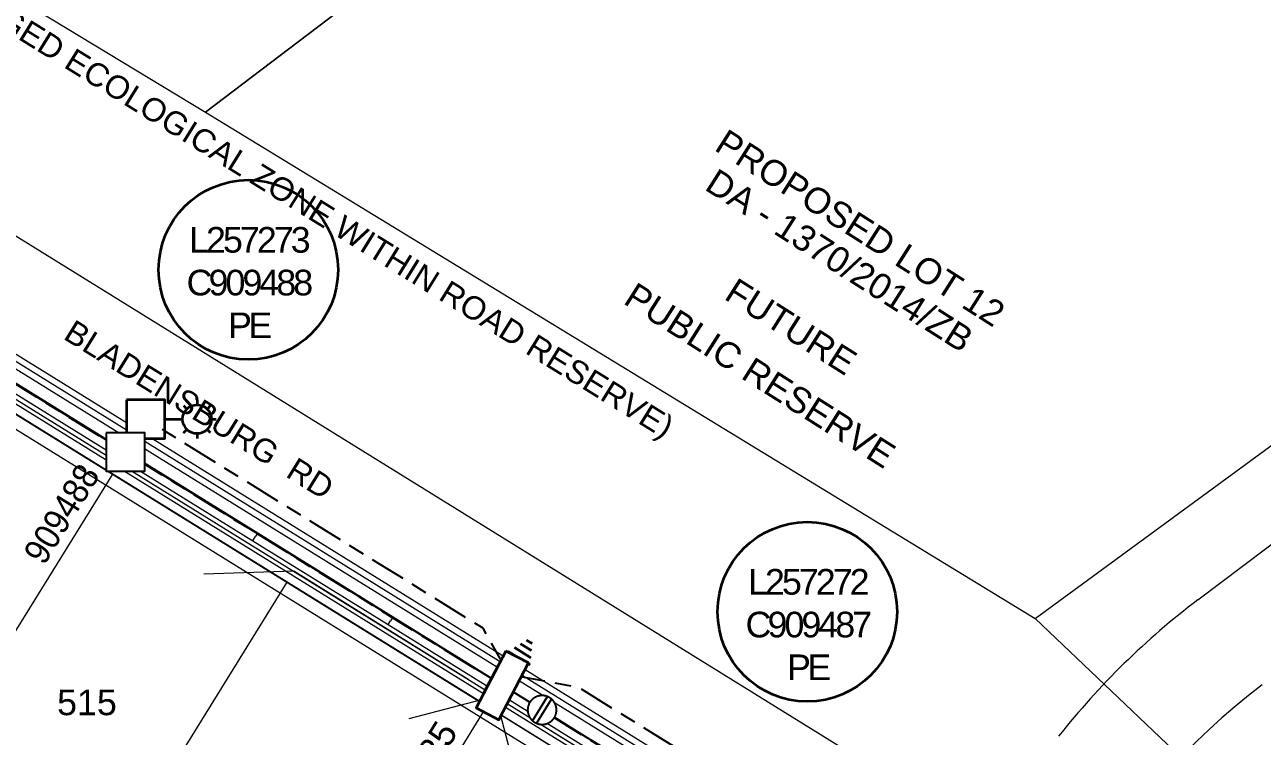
# Model space of a CAD drawing. Header units: metres. Extents: x 0 to 309348, y 0 to 6272736.
# Drawn here: x 308951.7 to 309048.2, y 6271971.2 to 6272026.7 of the extents above; entities that cross this region are included whole.
import ezdxf
from ezdxf.enums import TextEntityAlignment as Align

# ---------------------------------------------------------------- set-up
doc = ezdxf.new("R2010")
doc.units = ezdxf.units.M
doc.linetypes.add('Cable Exist UG', pattern=[8.2, 4, -1.2, 1.8, -1.2])
doc.linetypes.add('DASHED', pattern=[0.75, 0.5, -0.25])
doc.layers.get('0').update_dxf_attribs({"color": 6})
for name, color, linetype, lineweight in [('_User Miscellaneous1', 30, 'Continuous', 13), ('_User_LV_Exist', 5, 'Continuous', 35), ('Cadastre Developer_SP_NEW', 92, 'Continuous', 15), ('Cadastre Easements_SP_NEW', 52, 'DASHED', 15), ('Cadastre Roads_SP_NEW', 214, 'Continuous', 15)]:
    doc.layers.add(name, color=color, linetype=linetype, lineweight=lineweight)
doc.layers.add('_User Miscellaneous10', color=252, linetype='Continuous', lineweight=13, plot=False, transparency=0.85)
for name, color, linetype in [('Equip_SP_LV_NEW', 2, 'Continuous'), ('Services_SP_NEW_R4', 2, 'Continuous'), ('SupportsUG_SP_LV_NEW', 2, 'Continuous'), ('SupportsUG_SP_LV_SL_NEW', 2, 'Continuous')]:
    doc.layers.add(name, color=color, linetype=linetype)
doc.styles.add('ARIAL', font='arial.ttf', dxfattribs={"height": 2})
doc.styles.add('iecARIAL', font='arial.ttf', dxfattribs={"height": 2})
doc.styles.add('SL_LABEL', font='arial.ttf', dxfattribs={"height": 2})
doc.styles.get("Standard").update_dxf_attribs({"font": 'arial.ttf'})
doc.linetypes.add('IE Trench HV', pattern='A,5,-0.2,["/",Standard,S=2,R=0,X=0.5,Y=-1],-2', length=7.2)

# ---------------------------------------------------------------- blocks, each defined once
blk = doc.blocks.new('SL_LANTERN_NEW')
at = {"flags": 9}
for tag, p in [('LANTNUMBER', (-1.4, 2.6)), ('LOUTREACH', (-1.4, 2.2)), ('LOUTREACHVOCAB', (-1.4, 2)), ('LRATECODE', (-1.4, 1.8)), ('LREMOVE', (-1.4, 1.6)), ('LREPLACE', (-1.4, 1.4)), ('LTYPEVOCAB', (-1.4, 1)), ('LTYPE', (-1.4, 1.2)), ('LEGEND', (-1.4, 0.8)), ('SUBURB', (-1.4, 0.6)), ('STREETNAME', (-1.4, 0.4)), ('LOCATION', (-1.4, 0.2)), ('LNEW', (-6.4, 0)), ('LMASTVOCAB', (-6.2, 0)), ('LMAST', (-6, 0)), ('LLAMPVOCAB', (-5.8, 0)), ('LLAMP', (-5.6, 0)), ('LEXIST', (-5.4, 0)), ('LCHARGE3PERCENT', (-5.2, 0)), ('LCHARGE3', (-5, 0)), ('LCHARGE2PERCENT', (-4.8, 0)), ('LCHARGE2', (-4.6, 0)), ('LCHARGE1PERCENT', (-4.4, 0)), ('LCHARGE1', (-4.2, 0)), ('LCATEGORY', (-4, 0)), ('LBRACKETVOCAB', (-3.8, 0)), ('LBRACKET', (-3.6, 0)), ('LKINGHEIGHT', (-3.4, 0)), ('CREPLACE', (-3.2, 0)), ('CREMOVE', (-3, 0)), ('CNUMBER', (-2.8, 0)), ('CNEW', (-2.6, 0)), ('CEXIST', (-2.4, 0)), ('USAGE', (-2.2, 0)), ('STATE', (-2, 0)), ('OWNED_BY', (-1.8, 0)), ('ORIENTATION', (-1.6, 0)), ('OPERATING_VOLTAGE', (-1.4, 0)), ('MAINTAINED_BY', (-1.4, -0.663)), ('NOTES', (-1.4, 0)), ('NO_PHASES', (-1.2, 0)), ('LANTERN_TYPE', (-1, 0)), ('LANTERN_PURPOSE', (-0.8, 0)), ('CONTROL_TYPE', (-0.6, 0)), ('CONSTRUCTED_VOLTAGE', (-0.4, 0))]:
    blk.add_attdef(tag, text='', height=0.2, rotation=270, dxfattribs=at).set_placement(p, align=Align.MIDDLE_LEFT)
at = {"style": 'SL_LABEL', "flags": 8}
blk.add_attdef('ASSET_NUM', text='', height=1, dxfattribs=at).set_placement((7, 1), align=Align.MIDDLE_LEFT)
for tag, p, height, flags in [('OPERATED_BY', (-1.4, -0.407), 0.2, 9), ('Z', (0, 0), 0.001, 1)]:
    blk.add_attdef(tag, p, '', height=height, rotation=270, dxfattribs=dict(flags=flags))
at = {"style": 'SL_LABEL', "flags": 9}
blk.add_attdef('STREET_CODE', text='', height=0.001, rotation=270, dxfattribs=at).set_placement((0.001, 0), align=Align.MIDDLE_LEFT)
at = {"flags": 8}
blk.add_attdef('LNUMBER', text='', height=1, dxfattribs=at).set_placement((7, -1), align=Align.MIDDLE_LEFT)
blk.add_wipeout([(5.688, 0), (5.061, -1.061), (4, -1.688), (2.939, -1.061), (2.313, 0), (2.939, 1.061), (4, 1.687), (5.061, 1.061)])
for p, q in [((2.939, 1.061), (3.205, 0.795)), ((4, 1.5), (4, 1.125)), ((5.061, 1.061), (4.795, 0.795)), ((0, 0), (2.875, 0)), ((2.939, -1.061), (3.205, -0.795)), ((5.061, -1.061), (4.795, -0.795)), ((5.125, 0), (5.5, 0)), ((4, -1.125), (4, -1.5))]:
    blk.add_line(p, q)
blk.add_circle((4, 0), 1.125)
blk = doc.blocks.new('PILLAR_NEW')
at = {"width": 0.9}
blk.add_attdef('ASSET_NUM', text='', height=2, dxfattribs=at).set_placement((4, 2), align=Align.MIDDLE_LEFT)
for tag, p, flags in [('SUBURB', (-2, 0), 1), ('STREETNAME', (-1.8, 0), 9), ('PARENT', (-1.6, 0), 9), ('NOTES', (-1.4, 0), 9), ('LOCATION', (-1.2, 0), 9), ('LEGEND', (-1, 0), 9), ('USAGE', (-0.8, 0), 9), ('SUPPORT_TYPE', (-0.6, 0), 9), ('STATE', (-0.4, 0), 9), ('OWNED_BY', (-0.2, 0), 9)]:
    blk.add_attdef(tag, p, '', height=0.2, rotation=270, dxfattribs=dict(flags=flags))
blk.add_wipeout([(1, 2.5), (1, -2.5), (-1, -2.5), (-1, 2.5)])
blk.add_lwpolyline([(-1, 2.5), (-1, -1.25), (-1, 1.25), (-1, -2.5), (1, -2.5), (1, 2.5)], close=True)
blk = doc.blocks.new('*U329')
at = {"layer": 'Equip_SP_LV_NEW', "flags": 9}
for tag, p in [('ACTUAL_STATUS', (0, 0)), ('OPERATING_VOLTAGE', (0, -0.6)), ('ORIENTATION', (0, -0.8)), ('OWNED_BY', (0, -1)), ('CONSTRUCTED_VOLTAGE', (0, -0.2)), ('NO_PHASES', (0, -0.4)), ('STATE', (0, -1.2)), ('SWITCH_TYPE', (0, -1.4)), ('USAGE', (0, -1.6)), ('NOTES', (0, -1.8))]:
    blk.add_attdef(tag, text='', height=0.2, dxfattribs=at).set_placement(p, align=Align.MIDDLE_LEFT)
at = {"layer": 'Equip_SP_LV_NEW', "flags": 1}
blk.add_attdef('Z', (0, 0), '', height=0.2, dxfattribs=at)
blk.add_wipeout([(3.294, -2.041), (3.28, -2.064), (3.266, -2.088), (3.253, -2.113), (3.241, -2.137), (3.229, -2.162), (3.218, -2.187), (3.207, -2.213), (3.197, -2.239), (3.188, -2.265), (3.179, -2.291), (3.171, -2.317), (3.163, -2.344), (3.157, -2.371), (3.15, -2.397), (3.145, -2.425), (3.14, -2.452), (3.136, -2.479), (3.133, -2.506), (3.13, -2.534), (3.128, -2.561), (3.126, -2.589), (3.126, -2.617), (3.126, -2.644), (3.126, -2.672), (3.127, -2.699), (3.129, -2.727), (3.132, -2.754), (3.135, -2.782), (3.139, -2.809), (3.144, -2.836), (3.149, -2.863), (3.155, -2.89), (3.162, -2.917), (3.169, -2.944), (3.177, -2.97), (3.186, -2.997), (3.195, -3.023), (3.205, -3.048), (3.215, -3.074), (3.227, -3.099), (3.238, -3.124), (3.251, -3.149), (3.264, -3.173), (3.277, -3.197), (3.291, -3.221), (3.306, -3.244), (3.321, -3.267), (3.337, -3.29), (3.354, -3.312), (3.37, -3.334), (3.388, -3.355), (3.406, -3.376), (3.424, -3.397), (3.443, -3.417), (3.463, -3.436), (3.483, -3.456), (3.503, -3.474), (3.524, -3.492), (3.545, -3.51), (3.567, -3.527), (3.589, -3.543), (3.612, -3.559), (3.635, -3.575), (3.658, -3.589), (3.682, -3.604), (3.706, -3.617), (3.73, -3.63), (3.755, -3.643), (3.78, -3.655), (3.805, -3.666), (3.83, -3.677), (3.856, -3.687), (3.882, -3.696), (3.908, -3.705), (3.935, -3.713), (3.961, -3.72), (3.988, -3.727), (4.015, -3.733), (4.042, -3.739), (4.069, -3.743), (4.096, -3.748), (4.124, -3.751), (4.151, -3.754), (4.179, -3.756), (4.206, -3.757), (4.234, -3.758), (4.262, -3.758), (4.289, -3.757), (4.317, -3.756), (4.344, -3.754), (4.372, -3.752), (4.399, -3.748), (4.427, -3.744), (4.454, -3.74), (4.481, -3.734), (4.508, -3.728), (4.535, -3.722), (4.561, -3.714), (4.588, -3.706), (4.614, -3.698), (4.64, -3.689), (4.666, -3.679), (4.691, -3.668), (4.717, -3.657), (4.742, -3.645), (4.766, -3.633), (4.791, -3.62), (4.815, -3.606), (4.838, -3.592), (4.862, -3.578), (4.885, -3.562), (4.907, -3.546), (4.93, -3.53), (4.951, -3.513), (4.973, -3.496), (4.994, -3.478), (5.014, -3.459), (5.034, -3.44), (5.054, -3.421), (5.073, -3.401), (5.091, -3.38), (5.11, -3.36), (5.127, -3.338), (5.144, -3.316), (5.161, -3.294), (5.177, -3.272), (5.192, -3.249), (5.207, -3.226), (5.221, -3.202), (5.235, -3.178), (5.248, -3.154), (5.26, -3.129), (5.272, -3.104), (5.283, -3.079), (5.294, -3.053), (5.304, -3.028), (5.313, -3.002), (5.322, -2.975), (5.33, -2.949), (5.338, -2.922), (5.344, -2.896), (5.351, -2.869), (5.356, -2.842), (5.361, -2.815), (5.365, -2.787), (5.368, -2.76), (5.371, -2.732), (5.373, -2.705), (5.375, -2.677), (5.375, -2.65), (5.375, -2.622), (5.375, -2.594), (5.374, -2.567), (5.372, -2.539), (5.369, -2.512), (5.366, -2.484), (5.362, -2.457), (5.357, -2.43), (5.352, -2.403), (5.346, -2.376), (5.339, -2.349), (5.332, -2.322), (5.324, -2.296), (5.315, -2.27), (5.306, -2.244), (5.296, -2.218), (5.286, -2.192), (5.274, -2.167), (5.263, -2.142), (5.25, -2.117), (5.237, -2.093), (5.224, -2.069), (5.21, -2.045), (5.195, -2.022), (5.18, -1.999), (5.164, -1.976), (5.147, -1.954), (5.13, -1.932), (5.113, -1.911), (5.095, -1.89), (5.077, -1.869), (5.058, -1.849), (5.038, -1.83), (5.018, -1.811), (4.998, -1.792), (4.977, -1.774), (4.956, -1.756), (4.934, -1.739), (4.912, -1.723), (4.889, -1.707), (4.866, -1.692), (4.843, -1.677), (4.819, -1.663), (4.795, -1.649), (4.771, -1.636), (4.746, -1.623), (4.721, -1.611), (4.696, -1.6), (4.671, -1.59), (4.645, -1.58), (4.619, -1.57), (4.593, -1.561), (4.566, -1.553), (4.54, -1.546), (4.513, -1.539), (4.486, -1.533), (4.459, -1.528), (4.432, -1.523), (4.405, -1.519), (4.377, -1.515), (4.35, -1.513), (4.322, -1.51), (4.295, -1.509), (4.267, -1.508), (4.239, -1.508), (4.212, -1.509), (4.184, -1.51), (4.157, -1.512), (4.129, -1.515), (4.102, -1.518), (4.074, -1.522), (4.047, -1.527), (4.02, -1.532), (3.993, -1.538), (3.966, -1.545), (3.94, -1.552), (3.913, -1.56), (3.887, -1.568), (3.861, -1.578), (3.835, -1.588), (3.81, -1.598), (3.784, -1.609), (3.759, -1.621), (3.735, -1.633), (3.71, -1.646), (3.686, -1.66), (3.663, -1.674), (3.639, -1.689), (3.616, -1.704), (3.594, -1.72), (3.571, -1.736), (3.55, -1.753), (3.528, -1.771), (3.507, -1.789), (3.487, -1.807), (3.467, -1.826), (3.447, -1.846), (3.428, -1.865), (3.409, -1.886), (3.391, -1.907), (3.374, -1.928), (3.357, -1.95), (3.34, -1.972), (3.324, -1.994), (3.309, -2.017)]).dxf.layer = 'Equip_SP_LV_NEW'
at = {"layer": 'Equip_SP_LV_NEW'}
for p, q in [((3.507, -3.477), (4.676, -1.59)), ((3.826, -3.675), (4.994, -1.789))]:
    blk.add_line(p, q, dxfattribs=at)
at = {"layer": 'Equip_SP_LV_NEW', "flags": 128}
blk.add_lwpolyline([(4.843, -1.677), (4.819, -1.663), (4.795, -1.649), (4.771, -1.636), (4.746, -1.623), (4.721, -1.611), (4.696, -1.6), (4.671, -1.59), (4.645, -1.58), (4.619, -1.57), (4.593, -1.561), (4.566, -1.553), (4.54, -1.546), (4.513, -1.539), (4.486, -1.533), (4.459, -1.528), (4.432, -1.523), (4.405, -1.519), (4.377, -1.515), (4.35, -1.513), (4.322, -1.51), (4.295, -1.509), (4.267, -1.508), (4.239, -1.508), (4.212, -1.509), (4.184, -1.51), (4.157, -1.512), (4.129, -1.515), (4.102, -1.518), (4.074, -1.522), (4.047, -1.527), (4.02, -1.532), (3.993, -1.538), (3.966, -1.545), (3.94, -1.552), (3.913, -1.56), (3.887, -1.568), (3.861, -1.578), (3.835, -1.588), (3.81, -1.598), (3.784, -1.609), (3.759, -1.621), (3.735, -1.633), (3.71, -1.646), (3.686, -1.66), (3.663, -1.674), (3.639, -1.689), (3.616, -1.704), (3.594, -1.72), (3.571, -1.736), (3.55, -1.753), (3.528, -1.771), (3.507, -1.789), (3.487, -1.807), (3.467, -1.826), (3.447, -1.846), (3.428, -1.865), (3.409, -1.886), (3.391, -1.907), (3.374, -1.928), (3.357, -1.95), (3.34, -1.972), (3.324, -1.994), (3.309, -2.017), (3.294, -2.041), (3.28, -2.064), (3.266, -2.088), (3.253, -2.113), (3.241, -2.137), (3.229, -2.162), (3.218, -2.187), (3.207, -2.213), (3.197, -2.239), (3.188, -2.265), (3.179, -2.291), (3.171, -2.317), (3.163, -2.344), (3.157, -2.371), (3.15, -2.397), (3.145, -2.425), (3.14, -2.452), (3.136, -2.479), (3.133, -2.506), (3.13, -2.534), (3.128, -2.561), (3.126, -2.589), (3.126, -2.617), (3.126, -2.644), (3.126, -2.672), (3.127, -2.699), (3.129, -2.727), (3.132, -2.754), (3.135, -2.782), (3.139, -2.809), (3.144, -2.836), (3.149, -2.863), (3.155, -2.89), (3.162, -2.917), (3.169, -2.944), (3.177, -2.97), (3.186, -2.997), (3.195, -3.023), (3.205, -3.048), (3.215, -3.074), (3.227, -3.099), (3.238, -3.124), (3.251, -3.149), (3.264, -3.173), (3.277, -3.197), (3.291, -3.221), (3.306, -3.244), (3.321, -3.267), (3.337, -3.29), (3.354, -3.312), (3.37, -3.334), (3.388, -3.355), (3.406, -3.376), (3.424, -3.397), (3.443, -3.417), (3.463, -3.436), (3.483, -3.456), (3.503, -3.474), (3.524, -3.492), (3.545, -3.51), (3.567, -3.527), (3.589, -3.543), (3.612, -3.559), (3.635, -3.575), (3.658, -3.589), (3.682, -3.604), (3.706, -3.617), (3.73, -3.63), (3.755, -3.643), (3.78, -3.655), (3.805, -3.666), (3.83, -3.677), (3.856, -3.687), (3.882, -3.696), (3.908, -3.705), (3.935, -3.713), (3.961, -3.72), (3.988, -3.727), (4.015, -3.733), (4.042, -3.739), (4.069, -3.743), (4.096, -3.748), (4.124, -3.751), (4.151, -3.754), (4.179, -3.756), (4.206, -3.757), (4.234, -3.758), (4.262, -3.758), (4.289, -3.757), (4.317, -3.756), (4.344, -3.754), (4.372, -3.752), (4.399, -3.748), (4.427, -3.744), (4.454, -3.74), (4.481, -3.734), (4.508, -3.728), (4.535, -3.722), (4.561, -3.714), (4.588, -3.706), (4.614, -3.698), (4.64, -3.689), (4.666, -3.679), (4.691, -3.668), (4.717, -3.657), (4.742, -3.645), (4.766, -3.633), (4.791, -3.62), (4.815, -3.606), (4.838, -3.592), (4.862, -3.578), (4.885, -3.562), (4.907, -3.546), (4.93, -3.53), (4.951, -3.513), (4.973, -3.496), (4.994, -3.478), (5.014, -3.459), (5.034, -3.44), (5.054, -3.421), (5.073, -3.401), (5.091, -3.38), (5.11, -3.36), (5.127, -3.338), (5.144, -3.316), (5.161, -3.294), (5.177, -3.272), (5.192, -3.249), (5.207, -3.226), (5.221, -3.202), (5.235, -3.178), (5.248, -3.154), (5.26, -3.129), (5.272, -3.104), (5.283, -3.079), (5.294, -3.053), (5.304, -3.028), (5.313, -3.002), (5.322, -2.975), (5.33, -2.949), (5.338, -2.922), (5.344, -2.896), (5.351, -2.869), (5.356, -2.842), (5.361, -2.815), (5.365, -2.787), (5.368, -2.76), (5.371, -2.732), (5.373, -2.705), (5.375, -2.677), (5.375, -2.65), (5.375, -2.622), (5.375, -2.594), (5.374, -2.567), (5.372, -2.539), (5.369, -2.512), (5.366, -2.484), (5.362, -2.457), (5.357, -2.43), (5.352, -2.403), (5.346, -2.376), (5.339, -2.349), (5.332, -2.322), (5.324, -2.296), (5.315, -2.27), (5.306, -2.244), (5.296, -2.218), (5.286, -2.192), (5.274, -2.167), (5.263, -2.142), (5.25, -2.117), (5.237, -2.093), (5.224, -2.069), (5.21, -2.045), (5.195, -2.022), (5.18, -1.999), (5.164, -1.976), (5.147, -1.954), (5.13, -1.932), (5.113, -1.911), (5.095, -1.89), (5.077, -1.869), (5.058, -1.849), (5.038, -1.83), (5.018, -1.811), (4.998, -1.792), (4.977, -1.774), (4.956, -1.756), (4.934, -1.739), (4.912, -1.723), (4.889, -1.707), (4.866, -1.692)], close=True, dxfattribs=at)
blk = doc.blocks.new('*U433')
for p, q in [((0.416, 2.095), (1.691, 1.305)), ((0.892, 2.389), (1.742, 1.862)), ((1.367, 2.682), (1.792, 2.419)), ((-0.06, 1.802), (1.64, 0.749)), ((0, 0), (0.79, 1.275))]:
    blk.add_line(p, q)
blk = doc.blocks.new('*U279')
at = {"width": 0.9, "flags": 8}
blk.add_attdef('ASSET_NUM', text='', height=2, dxfattribs=at).set_placement((4, 2), align=Align.MIDDLE_LEFT)
at = {"flags": 1}
blk.add_attdef('Z', (-2.351, -1.813), '', height=0.2, rotation=270, dxfattribs=at)
at = {"ltscale": 10}
blk.add_wipeout([(-1.5, -1.5), (-1.5, 1.5), (1.5, 1.5), (1.5, -1.5)], dxfattribs=at)
blk.add_lwpolyline([(-1.5, 1.5), (-1.5, -1.5), (1.5, -1.5), (1.5, 1.5)], close=True)
at = {"flags": 9}
for tag, p in [('NOTES', (-2, -1.813)), ('SUBURB', (-1.8, -1.813)), ('STREETNAME', (-1.6, -1.813)), ('LOCATION', (-1.4, -1.813)), ('LEGEND', (-1.2, -1.813)), ('USAGE', (-1, -1.813)), ('STATE', (-0.8, -1.813)), ('OWNED_BY', (-0.6, -1.813)), ('COLUMN_TYPE', (-0.4, -1.813)), ('STREET_CODE', (-0.2, -1.813)), ('STRUCTURE_PLANT_NUMBER', (0.031, -1.813))]:
    blk.add_attdef(tag, text='', height=0.2, rotation=270, dxfattribs=at).set_placement(p, align=Align.MIDDLE_LEFT)

msp = doc.modelspace()

# ---------------------------------------------------------------- linework, layer by layer
at = {"layer": '_User Miscellaneous1', "ltscale": 0.75}
for p, q in [((308877.92782, 6272043.93581), (308969.8205, 6271987.02165)), ((308877.54871, 6272043.32371), (308969.44136, 6271986.40956)), ((308969.44136, 6271986.40956), (308969.63093, 6271986.71561)), ((308969.8205, 6271987.02165), (308969.63093, 6271986.71561)), ((308969.8205, 6271987.02165), (308980.37239, 6271980.48485)), ((308969.44136, 6271986.40956), (308979.99322, 6271979.87278)), ((308979.99322, 6271979.87278), (308980.18281, 6271980.17882)), ((308979.99322, 6271979.87278), (309014.60049, 6271958.43392)), ((308980.37239, 6271980.48485), (308980.18281, 6271980.17882)), ((308980.37239, 6271980.48485), (309015.18915, 6271958.91621))]:
    msp.add_line(p, q, dxfattribs=at)
at = {"layer": '_User_LV_Exist', "linetype": 'Cable Exist UG', "ltscale": 0.7, "flags": 128}
msp.add_lwpolyline([(308989.5378, 6271944.18693), (308984.41172, 6271947.36249), (308990.76284, 6271957.61465), (309011.26717, 6271944.91242), (309005.97457, 6271936.36895), (309014.70271, 6271930.96195), (309015.55583, 6271939.8912, -0.04685083), (309017.81548, 6271951.695), (309015.1401, 6271958.87602), (309011.57539, 6271961.08432), (309003.76514, 6271965.9227), (308991.02027, 6271973.81802)], format="xyb", dxfattribs=at)
at = {"layer": '_User_LV_Exist', "linetype": 'Continuous'}
for centre in [(308969.08971, 6272007.54529), (309012.67833, 6271980.87676)]:
    msp.add_circle(centre, 7, dxfattribs=at)
at = {"layer": 'Cadastre Developer_SP_NEW', "transparency": 33554687}
for p, q in [((308942.64974, 6272001.43042), (308958.49554, 6271991.6141)), ((308958.49554, 6271991.6141), (308972.09709, 6271983.18807)), ((308972.09709, 6271983.18807), (308987.68786, 6271973.52974))]:
    msp.add_line(p, q, dxfattribs=at)
at = {"layer": 'Cadastre Developer_SP_NEW', "ltscale": 15, "transparency": 33554687}
for p, q in [((308958.49554, 6271991.6141), (308942.69674, 6271966.1112)), ((308972.09709, 6271983.18807), (308956.29829, 6271957.68517)), ((309030.43831, 6271980.33658), (309044.36891, 6271967.12043)), ((308987.68786, 6271973.52974), (308971.88906, 6271948.02684)), ((308987.68786, 6271973.52974), (309003.27863, 6271963.87141))]:
    msp.add_line(p, q, dxfattribs=at)
at = {"layer": 'Cadastre Developer_SP_NEW', "linetype": 'Continuous'}
msp.add_lwpolyline([(309027.00122, 6272066.33282), (308983.98271, 6272123.30109), (308899.34791, 6272059.99275), (308965.7558, 6272019.83559), (309027.00122, 6272066.33282)], close=True, dxfattribs=at)
at = {"layer": 'Cadastre Roads_SP_NEW', "color": 4, "linetype": 'Continuous', "ltscale": 2, "transparency": 33554495}
msp.add_line((309043.1425, 6271981.80485), (309069.35958, 6272001.66188), dxfattribs=at)
for radius, end in [(60.26737, 141.637726), (51.96737, 174.5424479)]:
    msp.add_arc((309079.52993, 6271933.76302), radius, 127.1405786, end, dxfattribs=at)

# ---------------------------------------------------------------- texts
at = {"layer": '_User Miscellaneous10', "transparency": 33554610, "style": 'ARIAL'}
for s, p in [('PROPOSED LOT 12', (309016.27765, 6272009.96413)), ('DA - 1370/2014/ZB', (309014.66458, 6272007.42662)), ('FUTURE', (309010.87975, 6272002.27392)), ('PUBLIC RESERVE', (309008.46014, 6271998.46765))]:
    msp.add_text(s, height=2, rotation=327.5562829, dxfattribs=at).set_placement(p, align=Align.CENTER)
at = {"layer": '_User Miscellaneous10', "style": 'ARIAL'}
msp.add_text('515', height=2, dxfattribs=at).set_placement((308956.50242, 6271973.80914), align=Align.MIDDLE_CENTER)
at = {"layer": '_User_LV_Exist', "char_height": 2, "width": 11.3087193, "attachment_point": 5}
for s, insert in [('{\\T0.8;L257273\\PC909488\\PPE}', (308969.08971, 6272006.54529)), ('{\\T0.8;L257272\\PC909487\\PPE}', (309012.67833, 6271979.87676))]:
    msp.add_mtext(s, dxfattribs=dict(at, insert=insert))

# ---------------------------------------------------------------- next in the draw order: block references
at = {"layer": '_User_LV_Exist', "color": 2, "linetype": 'IE Trench HV', "ltscale": 0.75}
msp.add_blockref('SL_LANTERN_NEW', (308961.0877, 6271995.88996), dxfattribs=at)

# ---------------------------------------------------------------- next in the draw order: linework, layer by layer
at = {"layer": '_User Miscellaneous10', "flags": 128}
for points in [[(308899.20063, 6272060.18509), (308875.25525, 6272042.00431), (309012.68734, 6271956.86647), (309014.66188, 6271951.56658, 0.0431794), (309012.56785, 6271940.16001), (309010.95729, 6271923.30288), (309008.97899, 6271902.59662), (309005.24894, 6271899.51716, -0.11791701), (308983.53033, 6271906.70142), (308936.03499, 6271936.12432), (308895.88063, 6271960.99956), (308825.77119, 6272004.43167)], [(308899.80534, 6272059.38864), (308877.0191, 6272042.08796), (309013.50493, 6271957.53632), (309015.71212, 6271951.61196, 0.04439541), (309013.56332, 6271940.0649), (309011.95276, 6271923.20777), (309009.93506, 6271902.08918), (309005.57276, 6271898.48774, -0.11998759), (308983.00406, 6271905.85111), (308935.50836, 6271935.27423), (308895.354, 6271960.14946), (308825.82868, 6272003.21972)], [(308900.41005, 6272058.5922), (308878.78295, 6272042.1716), (309014.32251, 6271958.20617), (309016.76332, 6271951.65478, 0.04564039), (309014.55878, 6271939.96979), (309012.94823, 6271923.11266), (309010.89113, 6271901.58173), (309005.90019, 6271897.4613, -0.12199489), (308982.47779, 6271905.00079), (308934.98173, 6271934.42413), (308894.82738, 6271959.29936), (308825.88616, 6272002.00777)], [(308901.01476, 6272057.79575), (308880.54681, 6272042.25525), (309015.1401, 6271958.87602), (309017.81548, 6271951.695, 0.04691551), (309015.55425, 6271939.87468), (309013.9437, 6271923.01755), (309011.84721, 6271901.07429), (309006.2311, 6271896.43774, -0.1239421), (308981.95152, 6271904.15047), (308934.45511, 6271933.57403), (308894.30075, 6271958.44927), (308825.94364, 6272000.79583)], [(308901.61947, 6272056.99931), (308882.31066, 6272042.3389), (309015.95768, 6271959.54587), (309018.86864, 6271951.73254, 0.04822202), (309016.54972, 6271939.77957), (309014.93916, 6271922.92244), (309012.80328, 6271900.56684), (309006.56538, 6271895.41695, -0.12583219), (308981.42524, 6271903.30015), (308933.92848, 6271932.72394), (308893.77412, 6271957.59917), (308826.00113, 6271999.58388)], [(308902.22418, 6272056.20286), (308884.07452, 6272042.42254), (309016.77527, 6271960.21572), (309019.92283, 6271951.76733, 0.04956123), (309017.54518, 6271939.68446), (309015.93463, 6271922.82733), (309013.75935, 6271900.0594), (309006.90291, 6271894.39885, -0.12766792), (308980.89897, 6271902.44984), (308933.40185, 6271931.87384), (308893.2475, 6271956.74907), (308826.05861, 6271998.37193)]]:
    msp.add_lwpolyline(points, format="xyb", dxfattribs=at)
at = {"layer": '_User Miscellaneous10', "color": 4, "flags": 128}
msp.add_lwpolyline([(308900.22864, 6272058.83113), (308878.2538, 6272042.14651), (309014.07724, 6271958.00521), (309016.44786, 6271951.64221, 0.04526378), (309014.26014, 6271939.99833), (309012.64959, 6271923.14119), (309010.60431, 6271901.73397), (309005.80159, 6271897.76893, -0.12139915), (308982.63567, 6271905.25588), (308935.13972, 6271934.67916), (308894.98536, 6271959.55439), (308825.86892, 6272002.37136)], format="xyb", dxfattribs=at)
at = {"layer": '_User_LV_Exist', "linetype": 'Cable Exist UG', "ltscale": 0.7, "flags": 128}
msp.add_lwpolyline([(308986.76979, 6271976.45115), (308932.3806, 6272010.14472)], dxfattribs=at)
at = {"layer": 'Cadastre Developer_SP_NEW', "linetype": 'Continuous'}
msp.add_lwpolyline([(309069.9966, 6272009.33717), (309027.00122, 6272066.33282), (308965.7558, 6272019.83559), (309030.43831, 6271980.33658), (309069.9966, 6272009.33717)], close=True, dxfattribs=at)
at = {"layer": 'Cadastre Roads_SP_NEW', "color": 4, "linetype": 'Continuous', "ltscale": 2, "transparency": 33554495}
for p, q in [((309018.63614, 6271968.23835), (308863.84814, 6272064.12802)), ((308859.47714, 6272057.07221), (309020.3354, 6271957.42209))]:
    msp.add_line(p, q, dxfattribs=at)

# ---------------------------------------------------------------- next in the draw order: texts
at = {"layer": '_User Miscellaneous10', "color": 128, "ltscale": 20, "style": 'ARIAL'}
for s, p in [('(MANAGED ECOLOGICAL ZONE WITHIN ROAD RESERVE)', (308972.00749, 6272012.59746)), ('BLADENSBURG  RD', (308964.78615, 6271995.87308))]:
    msp.add_text(s, height=1.8, rotation=328.2221889, dxfattribs=at).set_placement(p, align=Align.CENTER)

# ---------------------------------------------------------------- next in the draw order: block references
at = {"layer": 'SupportsUG_SP_LV_NEW'}
ref = msp.add_blockref('PILLAR_NEW', (308988.89503, 6271975.13458), dxfattribs=dict(at, rotation=332.3661401981362))
ref.add_attrib('ASSET_NUM', 'S134825', dxfattribs={"layer": '0', "height": 2, "rotation": 58.2221889, "style": 'iecARIAL'}).set_placement((308978.75519, 6271962.51849), align=Align.MIDDLE_LEFT)

# ---------------------------------------------------------------- next in the draw order: linework, layer by layer
at = {"layer": '_User Miscellaneous10', "linetype": 'IE Trench HV', "ltscale": 0.7, "flags": 128}
for points in [[(308987.68786, 6271973.52974), (308929.04819, 6272009.85644)], [(308987.68786, 6271973.52974), (309013.50493, 6271957.53632), (309015.71215, 6271951.61195), (309014.79129, 6271947.91247), (309014.05057, 6271943.94908), (309013.37789, 6271938.12414), (309012.63029, 6271930.29926), (309012.38951, 6271927.66001), (309012.1573, 6271925.34859)]]:
    msp.add_lwpolyline(points, dxfattribs=at)
at = {"layer": '_User Miscellaneous10', "flags": 128}
for points in [[(308986.24316, 6271975.60105), (308972.62371, 6271984.03817), (308965.6273, 6271983.81428)], [(308988.3684, 6271974.28449), (308981.59317, 6271972.5249)], [(308988.3684, 6271974.28449), (308990.12799, 6271967.50925)], [(308990.49365, 6271972.96792), (309003.80526, 6271964.7215), (309007.66055, 6271958.87884)]]:
    msp.add_lwpolyline(points, dxfattribs=at)

# ---------------------------------------------------------------- next in the draw order: block references
at = {"layer": '_User_LV_Exist', "ltscale": 0.7}
msp.add_blockref('*U433', (308989.42166, 6271975.98468), dxfattribs=at)

# ---------------------------------------------------------------- next in the draw order: block references
for name, p in [('*U279', (308961.0877, 6271995.88996)), ('*U329', (308987.74391, 6271975.84769))]:
    msp.add_blockref(name, p, dxfattribs=at)

# ---------------------------------------------------------------- next in the draw order: linework, layer by layer
at = {"layer": 'Services_SP_NEW_R4', "color": 4, "linetype": 'Cable Exist UG', "ltscale": 0.7, "flags": 128}
for points in [[(308989.42166, 6271975.98468), (308987.39607, 6271979.59219), (308962.36285, 6271995.10002)], [(308989.42166, 6271975.98468), (308994.8241, 6271974.99059), (309004.36768, 6271969.07844)]]:
    msp.add_lwpolyline(points, dxfattribs=at)

# ---------------------------------------------------------------- next in the draw order: block references
at = {"layer": 'SupportsUG_SP_LV_SL_NEW', "ltscale": 0.7}
ref = msp.add_blockref('*U279', (308959.50782, 6271993.33967), dxfattribs=at)
ref.add_attrib('ASSET_NUM', '909488', dxfattribs={"layer": '0', "ltscale": 0.7, "height": 2, "rotation": 58.2221889, "width": 0.9}).set_placement((308952.3081, 6271984.9482), align=Align.MIDDLE_LEFT)

# ---------------------------------------------------------------- next in the draw order: block references
at = {"layer": 'Cadastre Easements_SP_NEW'}
ref = msp.add_blockref('PILLAR_NEW', (308988.89503, 6271975.13458), dxfattribs=dict(at, rotation=332.3661401981362))
ref.add_attrib('ASSET_NUM', 'S134825', dxfattribs={"layer": '0', "height": 2, "rotation": 58.2221889, "style": 'iecARIAL'}).set_placement((308978.75519, 6271962.51849), align=Align.MIDDLE_LEFT)

# ---------------------------------------------------------------- next in the draw order: block references
at = {"layer": '_User_LV_Exist'}
ref = msp.add_blockref('PILLAR_NEW', (308988.89503, 6271975.13458), dxfattribs=dict(at, rotation=332.3661401981362))
ref.add_attrib('ASSET_NUM', 'S134825', dxfattribs={"layer": '0', "height": 2, "style": 'iecARIAL'}).set_placement((308978.75519, 6271962.51849), align=Align.MIDDLE_LEFT)

doc.saveas('drawing.dxf')
